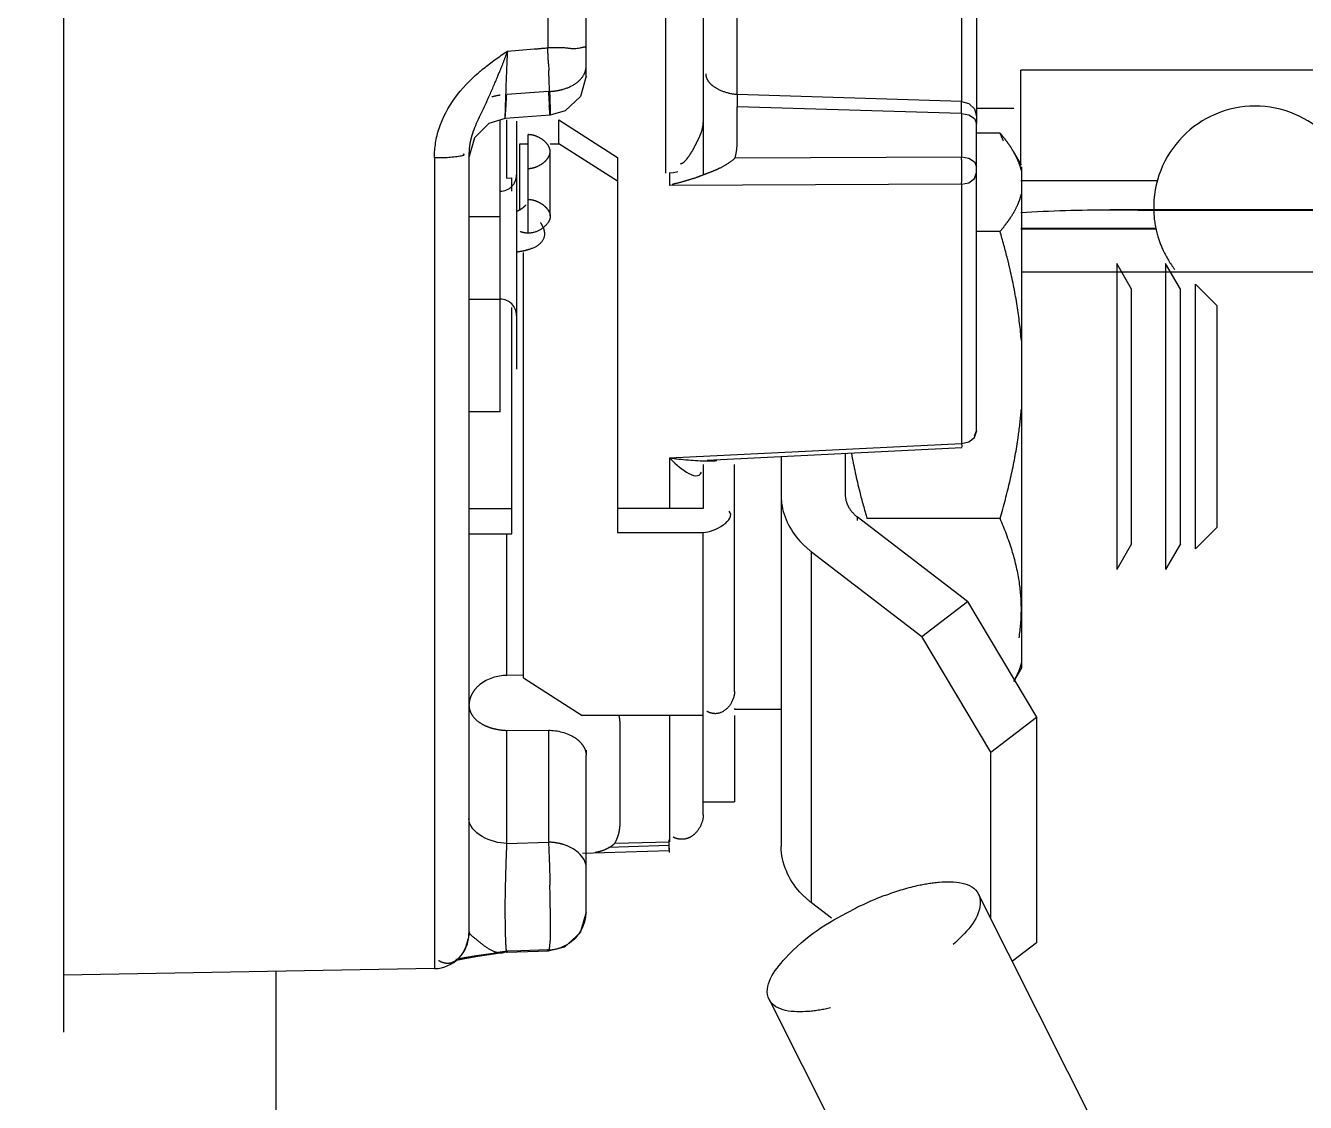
# Model space of a CAD drawing. Header units: millimetres. Extents: x 17886 to 18265, y -8727 to -7321.
# Drawn here: x 17968.6411 to 17968.9688, y -7872.6537 to -7872.3781 of the extents above; entities that cross this region are included whole.
import ezdxf

# ---------------------------------------------------------------- set-up
doc = ezdxf.new("R2010")
doc.units = ezdxf.units.MM
doc.linetypes.add('EPL_DASH', pattern=[1, 0.5, -0.5])
doc.layers.add('3884027_DKREDXF_CONTINUOUS_LINE', color=7, linetype='Continuous')

msp = doc.modelspace()

# ---------------------------------------------------------------- linework, layer by layer
at = {"layer": '3884027_DKREDXF_CONTINUOUS_LINE', "color": 6, "linetype": 'EPL_DASH'}
for p, q in [((17968.65081045134, -7872.138870674677), (17968.65081045134, -7872.635699062562)), ((17968.81464745134, -7872.195276685628), (17968.81464745134, -7872.398842190801)), ((17968.82333335605, -7872.395704238247), (17968.82333335605, -7872.305646963605)), ((17968.88078704886, -7872.306432275506), (17968.88078704886, -7872.397460308236)), ((17968.88464745134, -7872.306935408908), (17968.88464745134, -7872.401275738896)), ((17968.7748219754, -7872.310496728577), (17968.7748219754, -7872.383746675268)), ((17968.80499644655, -7872.320756649852), (17968.80499644655, -7872.415818957625)), ((17968.78464745134, -7872.39097721125), (17968.78464745134, -7872.332918843129)), ((17968.76447297321, -7872.384601016606), (17968.7713787988, -7872.384041421271)), ((17968.77500037447, -7872.387832970465), (17968.77507393008, -7872.389595581066)), ((17968.78464745134, -7872.391017421771), (17968.78319804348, -7872.396202680141)), ((17969.14594545134, -7872.389504769762), (17968.89594545134, -7872.389504769762)), ((17968.89594545134, -7872.41353325631), (17968.89594545134, -7872.389505042815)), ((17968.78319804348, -7872.396202680141), (17968.77928325487, -7872.399877893207)), ((17968.88078704735, -7872.397460369712), (17968.82333335598, -7872.395704303989)), ((17968.77541973789, -7872.400987417721), (17968.76391901886, -7872.401866780109)), ((17968.77928325487, -7872.399877893207), (17968.77540987193, -7872.400988228058)), ((17968.88078704997, -7872.400583541432), (17968.82333335652, -7872.398842190801)), ((17968.88078704997, -7872.400583541432), (17968.88078704997, -7872.411651787592)), ((17968.89414783671, -7872.39928735406), (17968.88464745134, -7872.39928735406)), ((17968.75977019188, -7872.403110292566), (17968.75602265969, -7872.406779331272)), ((17968.76388507237, -7872.401869366272), (17968.75977019188, -7872.403110292566)), ((17968.76264745134, -7872.476961209451), (17968.76264745134, -7872.402154976719)), ((17968.88464745134, -7872.414217945149), (17968.88464745134, -7872.403150005212)), ((17968.75602265969, -7872.406779331272), (17968.7546474519, -7872.411840251733)), ((17968.89062505754, -7872.405573292416), (17968.88464745134, -7872.405573292416)), ((17968.75464745134, -7872.410899012321), (17968.75464745134, -7872.610410095246)), ((17968.77545005134, -7872.426876492797), (17968.77545005134, -7872.410298792723)), ((17968.79264745134, -7872.417920485224), (17968.77764745134, -7872.408291524591)), ((17968.89609545134, -7872.413793063931), (17968.89405384348, -7872.410256895383)), ((17968.74580452447, -7872.41185136454), (17968.74580452447, -7872.61942036685)), ((17968.79264745134, -7872.411786384007), (17968.79264745134, -7872.507790784473)), ((17968.82282292796, -7872.411904466529), (17968.88078704997, -7872.411651787592)), ((17968.89609545134, -7872.414217945149), (17968.89609545134, -7872.542442840328)), ((17968.76429845257, -7872.417084068077), (17968.76564745134, -7872.417047947366)), ((17968.76564745134, -7872.420463382309), (17968.76564745134, -7872.417047947366)), ((17968.88464745134, -7872.481796878229), (17968.88464745134, -7872.415625779505)), ((17968.93098237604, -7872.417787969322), (17968.89594545134, -7872.417787969322)), ((17968.88078704997, -7872.418690963955), (17968.80595501401, -7872.419017173609)), ((17968.88078704997, -7872.418690963955), (17968.88078704997, -7872.48498681223)), ((17968.75464745134, -7872.426943927132), (17968.76264745134, -7872.426943927132)), ((17969.12310852092, -7872.425211136506), (17968.91878238806, -7872.425211136506)), ((17968.89062505754, -7872.430743577613), (17968.88464745134, -7872.430743577613)), ((17968.93062403501, -7872.429964242539), (17968.89594545134, -7872.429964242539)), ((17968.93066422296, -7872.430200820917), (17968.89594545134, -7872.430200820917)), ((17968.92433495134, -7872.445543063931), (17968.92052077339, -7872.438936713931)), ((17968.93683495134, -7872.445543063931), (17968.93302077339, -7872.438936713931)), ((17969.12119745134, -7872.441161136506), (17968.89609545134, -7872.441161136506)), ((17968.94614745134, -7872.44974306393), (17968.94068742683, -7872.444283039421)), ((17968.75464745134, -7872.44807432755), (17968.76264745134, -7872.44807432755)), ((17968.76564745134, -7872.508105681566), (17968.76564745134, -7872.450182707344)), ((17968.94614745134, -7872.449746252841), (17968.94614745134, -7872.506489875022)), ((17968.80596154755, -7872.488667678476), (17968.88078704997, -7872.48498681223)), ((17968.88084465003, -7872.486149963091), (17968.81567781741, -7872.489355692681)), ((17968.80596154755, -7872.488667678476), (17968.80596154755, -7872.501656683255)), ((17968.85109545134, -7872.498357739752), (17968.85109545134, -7872.487613405194)), ((17968.75464745134, -7872.501686374478), (17968.76564745134, -7872.501686374478)), ((17968.88230865477, -7872.5254668933), (17968.85402438352, -7872.503779570462)), ((17968.85402438352, -7872.50377957046), (17968.85402438352, -7872.504758188352)), ((17968.89062505754, -7872.504217307633), (17968.85656584514, -7872.504217307633)), ((17968.75464745134, -7872.508105681566), (17968.76564745134, -7872.508105681566)), ((17968.76429845637, -7872.544376031909), (17968.76429845637, -7872.508105681566)), ((17968.79264745134, -7872.507790784473), (17968.81464745134, -7872.507790784473)), ((17968.81464745134, -7872.580030115784), (17968.81464745134, -7872.507790784473)), ((17968.94614745134, -7872.506493063931), (17968.94068742683, -7872.51195308844)), ((17968.84235005057, -7872.512731012964), (17968.87063432181, -7872.534418335803)), ((17968.84235005057, -7872.6025717834), (17968.84235005057, -7872.512731012964)), ((17968.92433495134, -7872.51069306393), (17968.92052077339, -7872.517299413931)), ((17968.93683495134, -7872.51069306393), (17968.93302077339, -7872.517299413931)), ((17968.87063432181, -7872.534418335803), (17968.88230865477, -7872.5254668933)), ((17968.88230865477, -7872.5254668933), (17968.8999863243, -7872.555069737798)), ((17968.88831199134, -7872.564021180301), (17968.87063432181, -7872.534418335803)), ((17968.89609545134, -7872.54244306393), (17968.89405384348, -7872.54597923248)), ((17968.81464745134, -7872.554651726225), (17968.78364745134, -7872.554651726225)), ((17968.80596154755, -7872.554651726225), (17968.80596154755, -7872.58695520974)), ((17968.83458545134, -7872.553118063931), (17968.82264745134, -7872.553118063931)), ((17968.88831199134, -7872.564021180301), (17968.8999863243, -7872.555069737798)), ((17968.8999863243, -7872.555069737798), (17968.8999863243, -7872.612813972789)), ((17968.7642984514, -7872.587406690152), (17968.7642984514, -7872.558454384167)), ((17968.77499636152, -7872.558407865769), (17968.7749964461, -7872.587068373924)), ((17968.78464745134, -7872.604950181336), (17968.78464745134, -7872.564823143524)), ((17968.88831199134, -7872.606689034913), (17968.88831199134, -7872.564021180301)), ((17968.7642984514, -7872.587406690152), (17968.7749964461, -7872.587068373924)), ((17968.79550451263, -7872.588268768945), (17968.79042372489, -7872.588423084543)), ((17968.7919960269, -7872.587329149709), (17968.80596154755, -7872.58695520974)), ((17968.80580451945, -7872.587945309197), (17968.79550451263, -7872.588268768945)), ((17968.80592163018, -7872.58925906583), (17968.78368184462, -7872.589934519722)), ((17968.91578790136, -7872.661233415994), (17968.88511676776, -7872.600345969566)), ((17968.84749834523, -7872.606519303473), (17968.84235005057, -7872.6025717834)), ((17968.75464745134, -7872.609863622763), (17968.75464619818, -7872.610013431464)), ((17968.8999863243, -7872.612813972789), (17968.89379045922, -7872.617564730732)), ((17968.75354616287, -7872.616896765358), (17968.7510326909, -7872.617408078571)), ((17968.76324662756, -7872.615395272644), (17968.76447294488, -7872.614994552364)), ((17968.76432861253, -7872.615301519504), (17968.76447294583, -7872.614994605846)), ((17968.7749686622, -7872.61496504433), (17968.76434610282, -7872.615300966787)), ((17968.76792581227, -7872.614879524867), (17968.76447296232, -7872.614994322081)), ((17968.77482200882, -7872.61465550396), (17968.76792581227, -7872.614879524867)), ((17968.77496419696, -7872.614965185535), (17968.77482200882, -7872.61465550396)), ((17968.74580452447, -7872.61942036685), (17968.65081045134, -7872.621078494564)), ((17968.83153143015, -7872.62733877588), (17968.86220586709, -7872.688232764947))]:
    msp.add_line(p, q, dxfattribs=at)
at = {"layer": '3884027_DKREDXF_CONTINUOUS_LINE', "color": 7, "linetype": 'EPL_DASH'}
for p, q in [((17968.77499644051, -7872.394921738754), (17968.76429846048, -7872.395739722505)), ((17968.82332153853, -7872.397498004389), (17968.82333335985, -7872.398842144276)), ((17968.88079292213, -7872.398694497781), (17968.88078704735, -7872.397460369712)), ((17968.81464745134, -7872.398842190801), (17968.81464745134, -7872.416293734904)), ((17968.82333335652, -7872.408561738451), (17968.82333335652, -7872.398842190801)), ((17968.8807870526, -7872.400583490286), (17968.88079292213, -7872.398694497781)), ((17968.88411151215, -7872.399366803601), (17968.88464745134, -7872.401275768329)), ((17968.88464745134, -7872.401275738896), (17968.88464745134, -7872.403150005212)), ((17968.76429845257, -7872.417084068077), (17968.76429845257, -7872.402154976719)), ((17968.76683845134, -7872.402519840515), (17968.76683845134, -7872.466024924102)), ((17968.77764745134, -7872.402157423373), (17968.79264745134, -7872.411786384007)), ((17968.77764745134, -7872.408291524591), (17968.77764745134, -7872.402157423373)), ((17968.8146399661, -7872.403084187622), (17968.81464745132, -7872.402787418554)), ((17968.88411242465, -7872.401866808041), (17968.88464745134, -7872.40314969977)), ((17968.76981125134, -7872.431200114042), (17968.76981125134, -7872.405975171479)), ((17968.76764745134, -7872.42540796115), (17968.76764745134, -7872.408291524591)), ((17968.76764745134, -7872.408291524591), (17968.76981125134, -7872.408291524591)), ((17968.77545005134, -7872.408291524591), (17968.77764745134, -7872.408291524591)), ((17968.88078704997, -7872.411651787663), (17968.88264745134, -7872.411994233091)), ((17968.88264745134, -7872.411994233091), (17968.88411155295, -7872.412934084879)), ((17968.88411155295, -7872.412934084879), (17968.88464745134, -7872.414217946297)), ((17968.88464745134, -7872.415625779505), (17968.88464745134, -7872.414217945149)), ((17968.80595501401, -7872.415809522035), (17968.80595501401, -7872.419017173609)), ((17968.91878099963, -7872.425211136507), (17968.92594545134, -7872.425277656043)), ((17968.92594545134, -7872.425277656043), (17969.11594545134, -7872.425277656043)), ((17968.76864745134, -7872.54502276559), (17968.76864745134, -7872.43613501168)), ((17968.92052077339, -7872.438936713931), (17968.92052077339, -7872.517299413931)), ((17968.93302077339, -7872.438936713931), (17968.93302077339, -7872.517299413931)), ((17968.92433495134, -7872.51069306393), (17968.92433495134, -7872.445543063931)), ((17968.93683495134, -7872.51069306393), (17968.93683495134, -7872.445543063931)), ((17968.94068742683, -7872.51195308844), (17968.94068742683, -7872.444283039421)), ((17968.76264745134, -7872.476961209451), (17968.75464745134, -7872.476961209451)), ((17968.88410990185, -7872.483082569225), (17968.88464745134, -7872.481796873761)), ((17968.88464745134, -7872.481796878229), (17968.88464745134, -7872.481921628421)), ((17968.88078705117, -7872.484986812195), (17968.88082483233, -7872.48580134577)), ((17968.83458545134, -7872.48851936539), (17968.83458545134, -7872.588198510188)), ((17968.81464745134, -7872.490363155863), (17968.81464745134, -7872.501656683255)), ((17968.82264745134, -7872.548517625007), (17968.82264745134, -7872.490363155863)), ((17968.81464745134, -7872.501656683255), (17968.79264745134, -7872.501656683255)), ((17968.76864435201, -7872.544355835808), (17968.76429845637, -7872.544376031909)), ((17968.76864745134, -7872.54502276559), (17968.78364745134, -7872.554651726225)), ((17968.82264745134, -7872.552829786126), (17968.82264745134, -7872.553118063681)), ((17968.82264745134, -7872.554651726225), (17968.82264745134, -7872.576726599215)), ((17968.7642984514, -7872.558454384167), (17968.77499636152, -7872.558407865769)), ((17968.79333330827, -7872.582338883049), (17968.79333328447, -7872.556626193627)), ((17968.78464745134, -7872.563522072924), (17968.78464745134, -7872.564823145794)), ((17968.81464745134, -7872.576726599215), (17968.82264745134, -7872.576726599215)), ((17968.70519745134, -7872.620129165948), (17968.70519745134, -7872.794784228408))]:
    msp.add_line(p, q, dxfattribs=at)
for points in [[(17968.82333335598, -7872.395704303989), (17968.82332154102, -7872.396439041549), (17968.82332153853, -7872.397498004389)], [(17968.88078704886, -7872.397460321738), (17968.88264691227, -7872.397969168232), (17968.88411151215, -7872.399366803601)], [(17968.88078704997, -7872.400583541135), (17968.88265044633, -7872.400927097672), (17968.88411242465, -7872.401866808041)], [(17968.81437880499, -7872.404541798424), (17968.81452775811, -7872.403965580214), (17968.81461748487, -7872.403379766721), (17968.8146399661, -7872.403084187622)], [(17968.82282292796, -7872.411904466529), (17968.82310592946, -7872.410803672644), (17968.82327637843, -7872.409687199783), (17968.82333335652, -7872.408561738451)], [(17968.80594398973, -7872.415774928347), (17968.8070582217, -7872.415639193758), (17968.80811207628, -7872.41541506975)], [(17968.88078704997, -7872.418690964043), (17968.88265022171, -7872.418280698004), (17968.88410990185, -7872.41716149782), (17968.88464745134, -7872.415625781815)], [(17968.88078704997, -7872.484986812288), (17968.88264745134, -7872.484577773804), (17968.88411155295, -7872.483455155366), (17968.88464745134, -7872.481921630061)]]:
    msp.add_lwpolyline(points, dxfattribs=at)
at = {"layer": '3884027_DKREDXF_CONTINUOUS_LINE', "color": 6, "linetype": 'EPL_DASH'}
for points in [[(17968.78464745134, -7872.604970320514), (17968.78313857821, -7872.610252439776), (17968.77908261051, -7872.613932988589), (17968.77496362365, -7872.614965324497)], [(17968.76324547164, -7872.615394191419), (17968.76093750118, -7872.615721158498), (17968.75692659147, -7872.616321077749), (17968.75354616287, -7872.616896765358)]]:
    msp.add_lwpolyline(points, dxfattribs=at)
for centre, radius, start, end in [((17969.97578776107, -7872.439376111494), 1.212552607645, 177.4108751220281, 177.9403460731495), ((17968.72898174606, -7871.868017939371), 0.5177622465510001, 274.696933969818, 275.0793562019202), ((17968.77467060286, -7872.988781218162), 0.6050345641070001, 89.61924397813037, 89.985665268521), ((17967.22112552343, -7872.45360551143), 1.555266240821, 2.42377357055188, 2.574455544526285), ((17968.79362125321, -7872.432674870513), 0.05608095654700001, 128.9266955823755, 130.6483395205856), ((17968.63872012482, -7872.340865291761), 0.13310169598, 335.1578745719714, 337.6875552539805), ((17968.63206432808, -7872.338219355096), 0.140263726062, 337.7198633820277, 338.3346593549834), ((17967.69581916653, -7872.434216791288), 1.08017678971, 2.092378648778725, 2.367514952406545), ((17969.12073934723, -7872.376591060992), 0.346228495792, 183.0348794654078, 183.6494779137763), ((17968.37873867161, -7872.375350863384), 0.386098506037, 356.4178331574913, 356.9729507275998), ((17968.9559592821, -7872.424655564398), 0.025989828965, 90.03049055849137, 181.3765197978038), ((17968.95595690284, -7872.424631311465), 0.025965574878, 358.5667137226337, 90.02526895349803), ((17968.81142487233, -7872.44051148952), 0.08656412047700002, 22.32151334419008, 23.804089811919), ((17968.86858974393, -7872.425526821874), 0.029696664394, 34.00319329435278, 35.94858975314786), ((17968.87208323478, -7872.423191689375), 0.02549464694, 30.06709570468868, 34.04332428738891), ((17968.76264745134, -7872.416272382308), 0.004191, 270, 359.9999741168597), ((17968.86906029737, -7872.411113987289), 0.029125412246, 324.6736835499965, 326.0027711202183), ((17968.95596619976, -7872.424649765685), 0.025996884535, 181.3889299192575, 195.2076443488821), ((17968.72413075581, -7872.480094982883), 0.173654581591, 14.10833313627241, 16.51061249657539), ((17968.95590871067, -7872.424633619711), 0.025945662125, 195.275352984824, 205.0775070350853), ((17968.95620053841, -7872.424509693023), 0.02626250886500001, 205.052538772204, 217.4884251738601), ((17968.74509470257, -7872.474730931852), 0.152015487254, 13.0093356616616, 14.0735959648025), ((17968.76079132068, -7872.471208872387), 0.135928935954, 9.080061251853504, 13.05224676196491), ((17968.76264745134, -7872.452272382308), 0.004191, 2.588314026447638e-05, 90), ((17968.77897315295, -7872.468305298926), 0.117516718327, 4.695574931586438, 9.08111804116632), ((17968.78093995465, -7872.46686207082), 0.115539623327, 351.9263146571959, 355.3266343574139), ((17968.77236556415, -7872.465705995442), 0.124191407827, 350.9647230221287, 351.9538234511038), ((17968.76077741494, -7872.463749264447), 0.135943106069, 346.9454745799737, 350.917257618774), ((17968.73049568384, -7872.456637852038), 0.167048558558, 343.451665423348, 346.9154155050606), ((17968.8500996295, -7872.49835609678), 0.015514178245, 180.0060676933386, 184.5193850824899), ((17968.85890112085, -7872.497417222487), 0.008016360689000001, 216.4775284804365, 232.5298487635291), ((17968.8487822001, -7872.5275027548), 0.04731329276700001, 0.07590847586749085, 9.00768484170967), ((17968.84877990345, -7872.527377199059), 0.04731558966000001, 350.9843694820153, 359.9238657647957), ((17968.40129042277, -7872.605181291096), 0.3741460045080001, 0.1918366334051024, 1.088215067796874), ((17968.88941327493, -7872.675435607041), 0.07989763843200001, 110.7398949345969, 117.4543013699848), ((17968.74564745134, -7872.61042173762), 0.009000000000000001, 271.0000093984409, 0.0004967890193167918), ((17968.77515670718, -7872.60511833305), 0.009351956573000001, 307.0582128891973, 319.0430044725582), ((17968.74268013531, -7872.609367942964), 0.012005571031, 339.7898785252265, 347.7423382048593)]:
    msp.add_arc(centre, radius, start, end, dxfattribs=at)
at = {"layer": '3884027_DKREDXF_CONTINUOUS_LINE', "color": 7, "linetype": 'EPL_DASH'}
for centre, radius, start, end in [((17968.76461449752, -7872.410423879973), 0.014685350707, 97.84915299476813, 106.3207038593079), ((17968.78143484435, -7872.392483307307), 0.03511810484300001, 331.6157276684558, 334.2062911161561), ((17968.76927321406, -7872.4075308438), 0.007168120116, 291.6788119758765, 307.4050584764857), ((17968.79196093919, -7872.354235713236), 0.0660772671, 285.1160065345474, 287.1894280390719), ((17968.79166136273, -7872.353293010665), 0.06706639668500002, 287.195917991877, 289.0626920084454), ((17968.79106614431, -7872.350872361835), 0.069557586625, 282.9521073379297, 285.1051000879988), ((17968.99281333696, -7872.462438482818), 0.142474475717, 190.1509669274078, 194.2064779171045), ((17969.02356780325, -7872.454722924272), 0.17418193936, 194.1840867425458, 196.5082475108063), ((17968.76458728371, -7872.543842685177), 0.014609991605, 254.1067979985032, 260.651451399543), ((17968.76464344093, -7872.543585222895), 0.01487316277, 260.5991017882122, 268.6708800835307), ((17968.7836404416, -7872.582331485711), 0.009692869489, 349.7019488697628, 359.956273383364), ((17968.512690834, -7872.593406331357), 0.29330427058, 1.141639157151019, 1.362766650002556)]:
    msp.add_arc(centre, radius, start, end, dxfattribs=at)
at = {"layer": '3884027_DKREDXF_CONTINUOUS_LINE', "color": 7, "linetype": 'EPL_DASH', "extrusion": (0, 0, -1)}
msp.add_ellipse((17968.92594545134, -7872.810959136506), major_axis=(-0.275286041361, 0.275286041376), ratio=0.9815989646000002, start_param=7.0000195654, end_param=7.0592955847, dxfattribs=at)
at = {"layer": '3884027_DKREDXF_CONTINUOUS_LINE', "color": 6, "linetype": 'EPL_DASH'}
for points in [[(17968.75838415293, -7872.389046663456), (17968.7603386324, -7872.387467012378), (17968.76239226205, -7872.386010237), (17968.76447297759, -7872.384601013708)], [(17968.74698182879, -7872.404417740016), (17968.74875740953, -7872.398859275167), (17968.7526632929, -7872.393927602966), (17968.757089301, -7872.390125015588)], [(17968.75950576655, -7872.396783895339), (17968.75819687219, -7872.399616059317), (17968.75668281226, -7872.40237056937), (17968.75566792586, -7872.405320885085)], [(17968.74580452447, -7872.41185136454), (17968.74580423183, -7872.409342606143), (17968.74621844015, -7872.406807532176), (17968.74698182879, -7872.404417740016)], [(17968.834633689, -7872.499578557893), (17968.83493425138, -7872.503386337624), (17968.83679981021, -7872.507189537146), (17968.83937500651, -7872.510010510075)], [(17968.81464745134, -7872.507790784473), (17968.81750189918, -7872.507790784473), (17968.82318438354, -7872.504502708178), (17968.82128106998, -7872.502375439995)], [(17968.89371525232, -7872.512420079248), (17968.89285696147, -7872.509627135813), (17968.89180376987, -7872.506890850875), (17968.89062505754, -7872.504217307633)], [(17968.89551199457, -7872.520095057419), (17968.89510343747, -7872.517499520598), (17968.89448707719, -7872.51493165578), (17968.89371525232, -7872.512420079248)], [(17968.7642984514, -7872.587406795799), (17968.76043650514, -7872.58732022242), (17968.75464745134, -7872.584854315785), (17968.75464745134, -7872.580991399291)], [(17968.77499645772, -7872.587068418276), (17968.77519357531, -7872.590734279069), (17968.77529989308, -7872.594405080142), (17968.77536894617, -7872.598075587241)], [(17968.78464745134, -7872.59348377108), (17968.78464745134, -7872.590734422442), (17968.78144523489, -7872.588435007878), (17968.77880764846, -7872.587659085367)], [(17968.83937500651, -7872.599851280511), (17968.83654365507, -7872.596749704998), (17968.83458545134, -7872.592398072266), (17968.83458545134, -7872.588198510188)], [(17968.76407951605, -7872.592593306714), (17968.76389345154, -7872.598180958103), (17968.76379390208, -7872.603774847039), (17968.76389991097, -7872.609364590338)], [(17968.86111943537, -7872.600715520921), (17968.8638345424, -7872.599690844298), (17968.86661618268, -7872.598815322991), (17968.86944693633, -7872.598176103026)], [(17968.76447295046, -7872.61499486612), (17968.76123050042, -7872.615457084141), (17968.75798726184, -7872.615919472809), (17968.75475855903, -7872.616469569037)]]:
    msp.add_open_spline(points, degree=3, dxfattribs=at)
for points, knots in [([(17968.76447297296, -7872.384601016754), (17968.76413976885, -7872.385509061211), (17968.76346836733, -7872.387314609276), (17968.76277348702, -7872.389111319617), (17968.76241927311, -7872.390002568153)], [0, 0, 0, 0, 0.5021260759, 1, 1, 1, 1]), ([(17968.78464745134, -7872.383899402434), (17968.78464745134, -7872.383363093742), (17968.78140492754, -7872.384438153454), (17968.78014117455, -7872.38376982345), (17968.77869129792, -7872.38376001376)], [0, 0, 0, 0, 0.2700149513, 1, 1, 1, 1]), ([(17968.77866543678, -7872.394375548204), (17968.77980323754, -7872.394055063521), (17968.78185640827, -7872.393212148129), (17968.78347863575, -7872.391629658921), (17968.78398692808, -7872.390768536555)], [0, 0, 0, 0, 0.5417338858, 1, 1, 1, 1]), ([(17968.78398692808, -7872.390768536555), (17968.78419426215, -7872.390417281978), (17968.78452363965, -7872.389686728217), (17968.78464745134, -7872.38889113698), (17968.78464745134, -7872.388506452806)], [0, 0, 0, 0, 0.5146342315, 1, 1, 1, 1]), ([(17968.77499644479, -7872.394921849461), (17968.77561907064, -7872.394907892295), (17968.77685690013, -7872.394800392586), (17968.77807240428, -7872.394542587851), (17968.77866543678, -7872.394375548204)], [0, 0, 0, 0, 0.5026934063, 1, 1, 1, 1]), ([(17968.77527575831, -7872.394778694109), (17968.77532269512, -7872.396074904866), (17968.77537841567, -7872.398050974486), (17968.77544808247, -7872.400028718761), (17968.7754324084, -7872.400709005427)], [0, 0, 0, 0, 0.6559000012, 1, 1, 1, 1]), ([(17968.76401852367, -7872.395796969819), (17968.76397342222, -7872.397067665193), (17968.7639201198, -7872.399002367571), (17968.76385263863, -7872.400938635884), (17968.76386763591, -7872.40160304551)], [0, 0, 0, 0, 0.6567389822999999, 1, 1, 1, 1]), ([(17968.763891029, -7872.401789439807), (17968.76390420442, -7872.401757505527), (17968.76391372599, -7872.401647696778), (17968.76392852121, -7872.401541638267), (17968.76393577999, -7872.401468432262)], [0, 0, 0, 0, 0.3195386779, 1, 1, 1, 1]), ([(17968.76393577999, -7872.401468432262), (17968.7639616552, -7872.40120747642), (17968.76401245287, -7872.400542771892), (17968.76405711244, -7872.399877747443), (17968.76408282745, -7872.399474253005)], [0, 0, 0, 0, 0.3934230031, 1, 1, 1, 1]), ([(17968.77540774972, -7872.400906624963), (17968.77531756261, -7872.400709201688), (17968.77536409951, -7872.39991254385), (17968.77524830729, -7872.399173160783), (17968.77521295664, -7872.398629316475)], [0, 0, 0, 0, 0.2848245695, 1, 1, 1, 1]), ([(17968.7754324084, -7872.400709005427), (17968.7754311045, -7872.400765597342), (17968.77545214357, -7872.400789347515), (17968.77541223881, -7872.400916415218), (17968.77540777319, -7872.400906676249)], [0, 0, 0, 0, 0.8408521975, 1, 1, 1, 1]), ([(17968.76386763591, -7872.40160304551), (17968.76386885839, -7872.401657203748), (17968.76384456088, -7872.401680527274), (17968.76388741266, -7872.401798191601), (17968.76389101899, -7872.401789464042)], [0, 0, 0, 0, 0.8515562036, 1, 1, 1, 1]), ([(17968.75566792586, -7872.405320885085), (17968.75550703741, -7872.405788594295), (17968.75521307118, -7872.406733992741), (17968.75499083456, -7872.407699337132), (17968.75490149824, -7872.40818586469)], [0, 0, 0, 0, 0.4999728986, 1, 1, 1, 1]), ([(17968.89263050265, -7872.408093124724), (17968.89231985227, -7872.407664438721), (17968.89166792254, -7872.406810725498), (17968.89098068401, -7872.405985373697), (17968.89062505754, -7872.405573292416)], [0, 0, 0, 0, 0.4930583974, 1, 1, 1, 1]), ([(17968.74580452447, -7872.411851286097), (17968.74690206713, -7872.411849258659), (17968.74831207735, -7872.41196947645), (17968.75450684769, -7872.411218166321), (17968.75314801022, -7872.411007085722)], [0, 0, 0, 0, 0.4438686171, 1, 1, 1, 1]), ([(17968.75490149824, -7872.40818586469), (17968.75482001314, -7872.408629634317), (17968.75469218634, -7872.409531142504), (17968.75464744628, -7872.410440942328), (17968.75464745027, -7872.410899046341)], [0, 0, 0, 0, 0.4961974587, 1, 1, 1, 1]), ([(17968.89501690198, -7872.412086932096), (17968.89488622916, -7872.411805241668), (17968.89460837485, -7872.411242543036), (17968.8943057181, -7872.410692842698), (17968.89414730392, -7872.410418519224)], [0, 0, 0, 0, 0.4950146581, 1, 1, 1, 1]), ([(17968.89609545134, -7872.415145402071), (17968.89597256618, -7872.414627000971), (17968.89566175055, -7872.413587652009), (17968.89524819436, -7872.412585527347), (17968.89501690198, -7872.412086932096)], [0, 0, 0, 0, 0.492210146, 1, 1, 1, 1]), ([(17968.89522297522, -7872.423769630333), (17968.89540641911, -7872.423344392174), (17968.89573668719, -7872.422490467383), (17968.89599134961, -7872.421610629644), (17968.89609545134, -7872.421171467958)], [0, 0, 0, 0, 0.5064450743, 1, 1, 1, 1]), ([(17968.76981125134, -7872.422552871555), (17968.77015632109, -7872.422552871555), (17968.77085680144, -7872.422630863603), (17968.77153007648, -7872.422832355811), (17968.771860714, -7872.422959721521)], [0, 0, 0, 0, 0.4933863792, 1, 1, 1, 1]), ([(17968.771860714, -7872.422959721521), (17968.77216462834, -7872.423076793128), (17968.77275280985, -7872.423352764393), (17968.77329896815, -7872.423704440614), (17968.77355678379, -7872.423896896235)], [0, 0, 0, 0, 0.5030558083, 1, 1, 1, 1]), ([(17968.77355678379, -7872.423896896235), (17968.7738130652, -7872.424088206585), (17968.77428562996, -7872.424494202539), (17968.77468978264, -7872.424970118572), (17968.77486069509, -7872.425217711853)], [0, 0, 0, 0, 0.5152719104, 1, 1, 1, 1]), ([(17968.89320714612, -7872.42739954328), (17968.89360292291, -7872.426812519074), (17968.89433445317, -7872.425633821977), (17968.89495459898, -7872.424391748735), (17968.89522297522, -7872.423769630333)], [0, 0, 0, 0, 0.5109862069, 1, 1, 1, 1]), ([(17968.77545005134, -7872.426876520497), (17968.77545004758, -7872.427160184069), (17968.77532596116, -7872.427756676482), (17968.77503522869, -7872.428282982914), (17968.77485814602, -7872.428538962493)], [0, 0, 0, 0, 0.4768054207, 1, 1, 1, 1]), ([(17968.77486069509, -7872.425217711853), (17968.77503706095, -7872.42547320524), (17968.77532657552, -7872.425998471031), (17968.77545005134, -7872.426593493843), (17968.77545005134, -7872.426876492797)], [0, 0, 0, 0, 0.5231317391, 1, 1, 1, 1]), ([(17968.77485814602, -7872.428538962493), (17968.77431414243, -7872.429325339909), (17968.7727448972, -7872.430597812608), (17968.77080473013, -7872.431200114042), (17968.76981125134, -7872.431200114042)], [0, 0, 0, 0, 0.4904412528, 1, 1, 1, 1]), ([(17968.77361149489, -7872.429580263194), (17968.77352471765, -7872.429391813411), (17968.77332345341, -7872.429004827746), (17968.77309199565, -7872.428635340238), (17968.77296457953, -7872.428446148418)], [0, 0, 0, 0, 0.4763207032, 1, 1, 1, 1]), ([(17968.77406066128, -7872.431409808369), (17968.77406066109, -7872.431117837044), (17968.77397415538, -7872.430485102065), (17968.77375356293, -7872.429888785216), (17968.77361149489, -7872.429580263194)], [0, 0, 0, 0, 0.4622493261, 1, 1, 1, 1]), ([(17968.89062505754, -7872.430743577613), (17968.89101776607, -7872.43028852758), (17968.89177384268, -7872.42937712561), (17968.89248602966, -7872.42843072929), (17968.8928229083, -7872.42795524497)], [0, 0, 0, 0, 0.5077487287, 1, 1, 1, 1]), ([(17968.77019676607, -7872.435251073573), (17968.77118137895, -7872.434925586862), (17968.77301532924, -7872.434187311203), (17968.77406066185, -7872.432284434572), (17968.77406066128, -7872.431409808369)], [0, 0, 0, 0, 0.5424741235, 1, 1, 1, 1]), ([(17968.76691759239, -7872.435960317999), (17968.76747659724, -7872.435890146797), (17968.76858262372, -7872.435708542257), (17968.76966865796, -7872.435425652005), (17968.77019676607, -7872.435251073573)], [0, 0, 0, 0, 0.5032048159, 1, 1, 1, 1]), ([(17968.85245524467, -7872.502183008773), (17968.85203631667, -7872.501615321197), (17968.85136557191, -7872.5003975591), (17968.85109545134, -7872.499022333085), (17968.85109545134, -7872.498357739752)], [0, 0, 0, 0, 0.5149383603000001, 1, 1, 1, 1]), ([(17968.83937500651, -7872.510010510075), (17968.8398235872, -7872.510501903286), (17968.84077718633, -7872.511453493335), (17968.84181062026, -7872.512317397947), (17968.84235005057, -7872.512731012964)], [0, 0, 0, 0, 0.4946469621, 1, 1, 1, 1]), ([(17968.89609545134, -7872.541090725791), (17968.89590349848, -7872.541900494686), (17968.89535826546, -7872.543529053516), (17968.89458561631, -7872.54505858962), (17968.89414730392, -7872.545817608638)], [0, 0, 0, 0, 0.4870435879, 1, 1, 1, 1]), ([(17968.82264745134, -7872.548517625007), (17968.82264745134, -7872.548746449073), (17968.82260653465, -7872.549222305658), (17968.82250254066, -7872.549687665193), (17968.82243499198, -7872.549924953858)], [0, 0, 0, 0, 0.4811878781, 1, 1, 1, 1]), ([(17968.82243499198, -7872.549924953858), (17968.82212994285, -7872.550996547006), (17968.82104722941, -7872.553036637058), (17968.81883880289, -7872.554177158626), (17968.81773257652, -7872.554177158626)], [0, 0, 0, 0, 0.5017879864, 1, 1, 1, 1]), ([(17968.81773257652, -7872.554177158626), (17968.81738299679, -7872.554177158626), (17968.81663414129, -7872.554073573867), (17968.81593613416, -7872.553788825617), (17968.81558484277, -7872.553604036026)], [0, 0, 0, 0, 0.4682860289, 1, 1, 1, 1]), ([(17968.76429845197, -7872.58740672661), (17968.76425465961, -7872.588222035575), (17968.7641741281, -7872.589950626615), (17968.76410993258, -7872.591679876273), (17968.76407951605, -7872.592593306714)], [0, 0, 0, 0, 0.4718413870000001, 1, 1, 1, 1]), ([(17968.77880764846, -7872.587659085367), (17968.77819321684, -7872.587478332493), (17968.77693130718, -7872.587199151293), (17968.77564412329, -7872.587082893254), (17968.77499644631, -7872.587068374463)], [0, 0, 0, 0, 0.4971385584, 1, 1, 1, 1]), ([(17968.86944693633, -7872.598176103026), (17968.87130202808, -7872.597757199855), (17968.87625667141, -7872.596873967575), (17968.88354017586, -7872.597221702835), (17968.8851147584, -7872.600342615131)], [0, 0, 0, 0, 0.3523531802000001, 1, 1, 1, 1]), ([(17968.84235005057, -7872.6025717834), (17968.84181062026, -7872.602158168384), (17968.84077718633, -7872.601294263771), (17968.8398235872, -7872.600342673722), (17968.83937500651, -7872.599851280511)], [0, 0, 0, 0, 0.5053530379, 1, 1, 1, 1]), ([(17968.8851147584, -7872.600342615131), (17968.88550236417, -7872.601110871855), (17968.88600240369, -7872.606403172349), (17968.88168403488, -7872.610459166727), (17968.87861880905, -7872.613265567324)], [0, 0, 0, 0, 0.171537056, 1, 1, 1, 1]), ([(17968.77543433013, -7872.603928584938), (17968.77543817191, -7872.605211634348), (17968.77536774574, -7872.608770267984), (17968.77554370082, -7872.612392099804), (17968.77507157068, -7872.614629802541)], [0, 0, 0, 0, 0.3593969219, 1, 1, 1, 1]), ([(17968.83153292347, -7872.627341088207), (17968.82982814346, -7872.623960271205), (17968.8381106413, -7872.612606548468), (17968.84640206209, -7872.607736550243), (17968.85257718828, -7872.604536133505)], [0, 0, 0, 0, 0.3524936064, 1, 1, 1, 1]), ([(17968.78350162469, -7872.60936669674), (17968.78386971095, -7872.608666312643), (17968.78443950538, -7872.60718920678), (17968.78464745134, -7872.605617155129), (17968.78464745134, -7872.604840927394)], [0, 0, 0, 0, 0.5047816407, 1, 1, 1, 1]), ([(17968.75464599578, -7872.610013427583), (17968.75464001126, -7872.610323933654), (17968.75459077163, -7872.610963325146), (17968.75448174147, -7872.611594875526), (17968.75441201203, -7872.611916825929)], [0, 0, 0, 0, 0.4852719456, 1, 1, 1, 1]), ([(17968.75464745114, -7872.609863371929), (17968.75464747826, -7872.610487325444), (17968.75620640506, -7872.6116461171), (17968.75730746726, -7872.612640086855), (17968.75810580356, -7872.613239126501)], [0, 0, 0, 0, 0.3846705774, 1, 1, 1, 1]), ([(17968.76389991097, -7872.609364590338), (17968.76392278098, -7872.610570503352), (17968.76399898017, -7872.612434108644), (17968.76408853508, -7872.614312460432), (17968.76422369621, -7872.614962337842)], [0, 0, 0, 0, 0.6450189465999999, 1, 1, 1, 1]), ([(17968.78221932149, -7872.61124846934), (17968.78246872442, -7872.610961208658), (17968.78293310898, -7872.610356686465), (17968.78332489418, -7872.609702974547), (17968.78350162469, -7872.60936669674)], [0, 0, 0, 0, 0.5003495118, 1, 1, 1, 1]), ([(17968.75394654746, -7872.61351543533), (17968.7537528144, -7872.614041684121), (17968.75330059208, -7872.615048794607), (17968.75268867829, -7872.615972226809), (17968.75234249619, -7872.616385516055)], [0, 0, 0, 0, 0.509844933, 1, 1, 1, 1]), ([(17968.75810580356, -7872.613239126501), (17968.75893713745, -7872.613862926207), (17968.76048122343, -7872.614948528454), (17968.76241227146, -7872.61547549612), (17968.76325735275, -7872.615377014725)], [0, 0, 0, 0, 0.5498762132, 1, 1, 1, 1]), ([(17968.7748219754, -7872.614655592096), (17968.77588170024, -7872.61463743459), (17968.77801719739, -7872.614242418006), (17968.77993733598, -7872.613228911594), (17968.78079244059, -7872.612581415568)], [0, 0, 0, 0, 0.4970193597, 1, 1, 1, 1]), ([(17968.74920883295, -7872.61810833229), (17968.74881638645, -7872.618115165399), (17968.74795614809, -7872.617974434447), (17968.74718593734, -7872.617579023946), (17968.74679983623, -7872.617326363762)], [0, 0, 0, 0, 0.4596470714, 1, 1, 1, 1]), ([(17968.75234249619, -7872.616385516055), (17968.75193807267, -7872.616868336784), (17968.75102553128, -7872.617719671913), (17968.74979954225, -7872.618098047114), (17968.74920883295, -7872.61810833229)], [0, 0, 0, 0, 0.5159844906000001, 1, 1, 1, 1]), ([(17968.75475855903, -7872.616469569037), (17968.75415158184, -7872.616572983899), (17968.7529857316, -7872.616778537008), (17968.75182290479, -7872.617000710615), (17968.75126597034, -7872.617112662491)], [0, 0, 0, 0, 0.5201254274, 1, 1, 1, 1]), ([(17968.76422369621, -7872.614962337842), (17968.76423771423, -7872.615029738798), (17968.76426262086, -7872.615125024567), (17968.76430299141, -7872.61523330598), (17968.76433334959, -7872.615250812147)], [0, 0, 0, 0, 0.662672525, 1, 1, 1, 1]), ([(17968.77507157068, -7872.614629802541), (17968.7750577411, -7872.61469534906), (17968.77503298853, -7872.614789542085), (17968.77499350571, -7872.61489404368), (17968.77496418319, -7872.614912888964)], [0, 0, 0, 0, 0.6577550443, 1, 1, 1, 1]), ([(17968.84720126159, -7872.62950864242), (17968.84534603402, -7872.629927582359), (17968.84039124111, -7872.630810925619), (17968.8331068802, -7872.63046246438), (17968.83153292347, -7872.627341088207)], [0, 0, 0, 0, 0.3523614078, 1, 1, 1, 1])]:
    msp.add_open_spline(points, degree=3, knots=knots, dxfattribs=at)
at = {"layer": '3884027_DKREDXF_CONTINUOUS_LINE', "color": 7, "linetype": 'EPL_DASH'}
for points, knots in [([(17968.81702907071, -7872.393433303735), (17968.8165523549, -7872.393044356443), (17968.81571200489, -7872.392175582613), (17968.81534045617, -7872.390983451379), (17968.81534045585, -7872.390416766408)], [0, 0, 0, 0, 0.5205464924000001, 1, 1, 1, 1]), ([(17968.82333335605, -7872.395704238265), (17968.82221963535, -7872.395667060769), (17968.81998251692, -7872.395182049851), (17968.81791567377, -7872.394156673608), (17968.81702907071, -7872.393433303735)], [0, 0, 0, 0, 0.4933768507, 1, 1, 1, 1]), ([(17968.81437880499, -7872.404541798424), (17968.81421951107, -7872.405050871149), (17968.81380585285, -7872.406138716736), (17968.81332762395, -7872.40719830703), (17968.81305401141, -7872.407764326971)], [0, 0, 0, 0, 0.459009456, 1, 1, 1, 1]), ([(17968.77192114013, -7872.406405628109), (17968.77158151573, -7872.406271091023), (17968.77088897246, -7872.406058013956), (17968.77016688158, -7872.405975171479), (17968.76981125134, -7872.405975171479)], [0, 0, 0, 0, 0.5067072611, 1, 1, 1, 1]), ([(17968.77488865645, -7872.408681008798), (17968.77455017635, -7872.40817865243), (17968.77363844087, -7872.407274188132), (17968.77252895336, -7872.406646404159), (17968.77192114013, -7872.406405628109)], [0, 0, 0, 0, 0.4809378953, 1, 1, 1, 1]), ([(17968.77545005134, -7872.410298792723), (17968.77545005134, -7872.410023207099), (17968.7753332072, -7872.409444578559), (17968.77505711289, -7872.408931023969), (17968.77488865645, -7872.408681008798)], [0, 0, 0, 0, 0.4775706631, 1, 1, 1, 1]), ([(17968.77488865645, -7872.411916576647), (17968.77505711289, -7872.411666561477), (17968.7753332072, -7872.411153006887), (17968.77545005134, -7872.410574378348), (17968.77545005134, -7872.410298792723)], [0, 0, 0, 0, 0.5224293368999999, 1, 1, 1, 1]), ([(17968.81146430584, -7872.410677466008), (17968.81113907195, -7872.411201206774), (17968.81053456088, -7872.412096004772), (17968.80981586577, -7872.412925619482), (17968.80944376239, -7872.413205910728)], [0, 0, 0, 0, 0.5695924554999999, 1, 1, 1, 1]), ([(17968.81233101896, -7872.409177847788), (17968.8121916242, -7872.409435626011), (17968.81191030795, -7872.409939971134), (17968.81161432039, -7872.410435889892), (17968.81146430584, -7872.410677466008)], [0, 0, 0, 0, 0.5075239068999999, 1, 1, 1, 1]), ([(17968.76981125134, -7872.414622413967), (17968.77016688158, -7872.414622413967), (17968.77088897246, -7872.41453957149), (17968.77158151573, -7872.414326494422), (17968.77192114013, -7872.414191957337)], [0, 0, 0, 0, 0.4932927389, 1, 1, 1, 1]), ([(17968.77362745977, -7872.41322491882), (17968.77387603104, -7872.413034323653), (17968.77433382002, -7872.412631245092), (17968.77472412034, -7872.412160773461), (17968.77488865645, -7872.411916576647)], [0, 0, 0, 0, 0.5154487729999999, 1, 1, 1, 1]), ([(17968.80944376239, -7872.413205910728), (17968.80933626684, -7872.413286883007), (17968.80913339028, -7872.413419394974), (17968.80889506522, -7872.41349063401), (17968.80878850185, -7872.413492902969)], [0, 0, 0, 0, 0.5580355132, 1, 1, 1, 1]), ([(17968.82282292809, -7872.411904466417), (17968.82228014716, -7872.412478111234), (17968.82093541078, -7872.413503285195), (17968.81945560154, -7872.414284859052), (17968.81865858144, -7872.414662035438)], [0, 0, 0, 0, 0.472471495, 1, 1, 1, 1]), ([(17968.88078704762, -7872.418690963856), (17968.88082103988, -7872.417901415689), (17968.880837966, -7872.416133685315), (17968.8808368242, -7872.414366498354), (17968.88082481507, -7872.413389572045)], [0, 0, 0, 0, 0.4471728895, 1, 1, 1, 1]), ([(17968.88082481507, -7872.413389572045), (17968.88082096542, -7872.413076408401), (17968.88081174609, -7872.412497069979), (17968.88079664289, -7872.411917834869), (17968.88078705047, -7872.411651787618)], [0, 0, 0, 0, 0.5405303584000001, 1, 1, 1, 1]), ([(17968.81713792622, -7872.415334445527), (17968.81654266175, -7872.41558186158), (17968.81535647921, -7872.416044246449), (17968.81415918218, -7872.41647651352), (17968.81356541748, -7872.416681605458)], [0, 0, 0, 0, 0.5064611968, 1, 1, 1, 1]), ([(17968.81865858144, -7872.414662035438), (17968.81840903813, -7872.414780127619), (17968.81790458041, -7872.415009954717), (17968.81739481361, -7872.415227672711), (17968.81713792622, -7872.415334445527)], [0, 0, 0, 0, 0.4980893811, 1, 1, 1, 1]), ([(17968.76678542112, -7872.425625785962), (17968.76727334687, -7872.425425693767), (17968.76815999192, -7872.424955868007), (17968.76892890109, -7872.424298345414), (17968.76922680686, -7872.423935549141)], [0, 0, 0, 0, 0.5290556895, 1, 1, 1, 1]), ([(17968.76981127693, -7872.431200129878), (17968.76945838775, -7872.431200126329), (17968.76874190607, -7872.431118551503), (17968.76805435272, -7872.43090850562), (17968.76771705077, -7872.43077584485)], [0, 0, 0, 0, 0.4933158729, 1, 1, 1, 1]), ([(17968.88082483233, -7872.48580134577), (17968.8808268965, -7872.485839369075), (17968.88082663478, -7872.485848616216), (17968.88083438914, -7872.485950167284), (17968.88083535, -7872.485941447017)], [0, 0, 0, 0, 0.8127511734, 1, 1, 1, 1]), ([(17968.81571271367, -7872.489475706479), (17968.81611475499, -7872.489481221733), (17968.81690962009, -7872.489477609087), (17968.81770356777, -7872.489431668763), (17968.81809434082, -7872.489394365519)], [0, 0, 0, 0, 0.5059962926, 1, 1, 1, 1]), ([(17968.75745404739, -7872.546712611301), (17968.75702219383, -7872.54705550615), (17968.75624297096, -7872.547809078867), (17968.75563432914, -7872.548707169841), (17968.75539003102, -7872.549171123112)], [0, 0, 0, 0, 0.5125898997999999, 1, 1, 1, 1]), ([(17968.75539003102, -7872.549171123112), (17968.7551537333, -7872.549619882615), (17968.75478340172, -7872.550553470709), (17968.75464745134, -7872.551551406502), (17968.75464745134, -7872.552038987525)], [0, 0, 0, 0, 0.5098463144, 1, 1, 1, 1]), ([(17968.75464745134, -7872.552038987525), (17968.75464745134, -7872.552448650953), (17968.75478751451, -7872.553298239061), (17968.75515769271, -7872.554070549634), (17968.75539003818, -7872.55443996355)], [0, 0, 0, 0, 0.4841954274, 1, 1, 1, 1]), ([(17968.75539003818, -7872.55443996355), (17968.755735975, -7872.554989980183), (17968.75667473617, -7872.556037091283), (17968.75785737911, -7872.556781091863), (17968.75851401832, -7872.557104664874)], [0, 0, 0, 0, 0.4702298461, 1, 1, 1, 1]), ([(17968.79333328447, -7872.556626193627), (17968.7933332555, -7872.556295384497), (17968.79328956749, -7872.555629639409), (17968.79316174446, -7872.55497500093), (17968.79307794369, -7872.554651405509)], [0, 0, 0, 0, 0.497398003, 1, 1, 1, 1]), ([(17968.75851401832, -7872.557104664874), (17968.75884013028, -7872.557265363513), (17968.75952080657, -7872.557558793847), (17968.76022447017, -7872.55779081503), (17968.76058640897, -7872.557894192429)], [0, 0, 0, 0, 0.4913127105, 1, 1, 1, 1]), ([(17968.78174113955, -7872.560298577554), (17968.78217604281, -7872.560584822711), (17968.78296094791, -7872.561214477254), (17968.78360190087, -7872.561992264941), (17968.78386046185, -7872.562394660295)], [0, 0, 0, 0, 0.5211949060000001, 1, 1, 1, 1]), ([(17968.78386046185, -7872.562394660295), (17968.78410396088, -7872.562773614892), (17968.7844907457, -7872.563552093891), (17968.78464746877, -7872.564414044165), (17968.78464745134, -7872.564823145794)], [0, 0, 0, 0, 0.5240480845000001, 1, 1, 1, 1]), ([(17968.81464745134, -7872.580030100264), (17968.81464745101, -7872.580912183385), (17968.81416347294, -7872.582757374945), (17968.81310365833, -7872.584338499212), (17968.81239261218, -7872.584999066235)], [0, 0, 0, 0, 0.4761282381, 1, 1, 1, 1]), ([(17968.7919960269, -7872.587329149709), (17968.7922834537, -7872.586813428474), (17968.79277000753, -7872.585752728079), (17968.79307557525, -7872.584626008699), (17968.79317716981, -7872.584064267862)], [0, 0, 0, 0, 0.5084196557, 1, 1, 1, 1]), ([(17968.81239261218, -7872.584999066235), (17968.81197887329, -7872.585383432659), (17968.81102638542, -7872.58604993877), (17968.80988150408, -7872.586319524677), (17968.80930640396, -7872.586334923523)], [0, 0, 0, 0, 0.4953604443, 1, 1, 1, 1]), ([(17968.79068249309, -7872.588339834048), (17968.79091627703, -7872.588198793514), (17968.79137004092, -7872.587893128004), (17968.79178788282, -7872.587539582026), (17968.79198573459, -7872.587351506485)], [0, 0, 0, 0, 0.5000496865999999, 1, 1, 1, 1]), ([(17968.80580451945, -7872.587945309197), (17968.80582493449, -7872.588311734085), (17968.80588040964, -7872.588869480877), (17968.80587824826, -7872.589441867904), (17968.80593076109, -7872.589631436619)], [0, 0, 0, 0, 0.6510424660999999, 1, 1, 1, 1]), ([(17968.80593076109, -7872.589631436619), (17968.80596358789, -7872.589749939753), (17968.80594295383, -7872.588264845433), (17968.80594805496, -7872.588129438317), (17968.80593688267, -7872.587562524245)], [0, 0, 0, 0, 0.1782139201, 1, 1, 1, 1]), ([(17968.80930640396, -7872.586334923523), (17968.80891819468, -7872.586345318194), (17968.80808470408, -7872.586255178063), (17968.80730003036, -7872.585966359602), (17968.80690361174, -7872.58577562437)], [0, 0, 0, 0, 0.4688690944, 1, 1, 1, 1]), ([(17968.78692369123, -7872.589670109903), (17968.78759445067, -7872.589550332991), (17968.7888956381, -7872.589230097893), (17968.79012313685, -7872.588677290519), (17968.79068249309, -7872.588339834048)], [0, 0, 0, 0, 0.5105286774000001, 1, 1, 1, 1])]:
    msp.add_open_spline(points, degree=3, knots=knots, dxfattribs=at)
for points in [[(17968.80596154343, -7872.488667677669), (17968.80918362254, -7872.489173432031), (17968.81245149, -7872.489430968592), (17968.81571271367, -7872.489475706479)], [(17968.80596154681, -7872.488667676861), (17968.8080252644, -7872.490877189214), (17968.81288351746, -7872.495106792271), (17968.81422861143, -7872.492399100015)], [(17968.76429845637, -7872.544376031913), (17968.76188856785, -7872.544440558949), (17968.75934203513, -7872.545213535365), (17968.75745404739, -7872.546712611301)], [(17968.77499644631, -7872.558407749178), (17968.77733076711, -7872.558460068959), (17968.77979077489, -7872.559014884173), (17968.78174113955, -7872.560298577554)]]:
    msp.add_open_spline(points, degree=3, dxfattribs=at)

doc.saveas('drawing.dxf')
